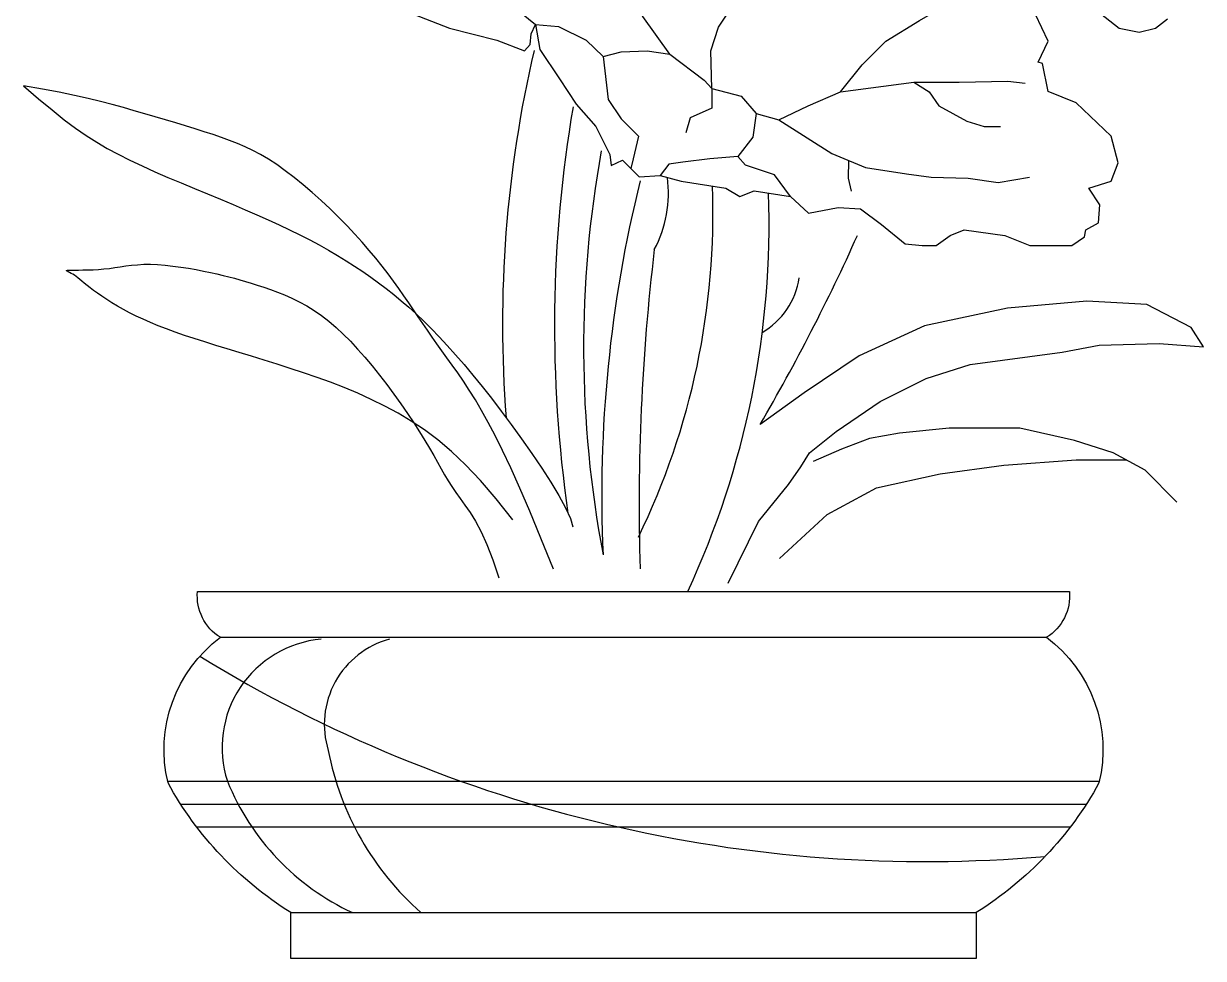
# Model space of a CAD drawing. Extents: x 786 to 1043, y 1766 to 2273.
# Drawn here: x 786.3 to 1043.4, y 1765.6 to 1969.4 of the extents above; entities that cross this region are included whole.
import ezdxf

# ---------------------------------------------------------------- set-up
doc = ezdxf.new("R2010")
doc.units = 0
doc.header["$LTSCALE"] = 0.9
doc.header["$MEASUREMENT"] = 0
for name, color, linetype in [('3', 3, 'CONTINUOUS'), ('4', 4, 'CONTINUOUS'), ('7', 7, 'CONTINUOUS')]:
    doc.layers.add(name, color=color, linetype=linetype)

msp = doc.modelspace()

# ---------------------------------------------------------------- linework, layer by layer
at = {"layer": '3'}
for p, q in [((817.67, 1804.23), (1020.72, 1804.23)), ((820.51, 1799.23), (1017.88, 1799.23)), ((824.02, 1794.23), (1014.37, 1794.23))]:
    msp.add_line(p, q, dxfattribs=at)
for points in [[(927.1, 1962.72), (921.21, 1970.96), (912.26, 1979.66), (907.55, 1985.31), (902.37, 1988.13), (898.61, 1989.3)], [(912.62, 1962.19), (916.5, 1963.19), (922.15, 1963.43), (927.1, 1962.72), (934.63, 1957.08), (936.28, 1955.2), (936.05, 1963.43), (937.69, 1968.6), (941.7, 1974.72), (947.58, 1977.54), (953.71, 1981.54), (960.06, 1985.31), (962.89, 1988.83)], [(964.3, 1954.49), (969.01, 1960.37), (974.19, 1965.55), (981.49, 1970.02), (985.96, 1972.6), (989.03, 1974.25)], [(897.85, 1969.2), (902.84, 1968.76), (908.89, 1965.74), (912.62, 1962.19), (913.68, 1952.84), (916.5, 1948.61), (920.27, 1944.85), (919.09, 1939.91), (918.6, 1937.8)], [(950.88, 1948.38), (957.24, 1951.43), (964.3, 1954.49), (980.31, 1956.61), (990.2, 1956.61), (1000.8, 1956.84), (1004.57, 1956.37)], [(980.31, 1956.61), (983.61, 1954.49), (985.73, 1951.43), (991.85, 1948.14), (995.62, 1946.96), (999.15, 1946.96)], [(936.28, 1955.2), (936.28, 1950.96), (931.57, 1948.85), (930.63, 1945.55)], [(936.28, 1955.2), (942.64, 1953.55), (945.93, 1949.79), (945.23, 1944.61), (941.93, 1940.38)], [(945.93, 1949.79), (950.88, 1948.38), (962.42, 1941.08), (969.72, 1938.03), (978.66, 1936.61), (984.08, 1935.91), (992.09, 1935.67), (998.68, 1934.73), (1005.51, 1935.91)], [(953.39, 1931.7), (949.94, 1936.38), (943.58, 1938.5), (941.93, 1940.38), (935.81, 1939.91), (929.92, 1939.2), (926.86, 1938.73), (925.01, 1936.27)], [(966.07, 1939.55), (965.95, 1935.67), (966.66, 1932.85)]]:
    msp.add_lwpolyline(points, dxfattribs=at)
for points in [[(851.14, 1835.18, 0.481442), (830.69, 1804.22, 0.190198), (857.96, 1775.58, 0.173383)], [(866.05, 1835.18, 0.424792), (852.67, 1810.88, 0.165323), (872.87, 1775.58, 0.173383)]]:
    msp.add_lwpolyline(points, format="xyb", dxfattribs=at)
for centre, radius, start, end in [((938.91, 1916.35), 16.55, 300.0728, 351.6445), ((982.91, 2088.63), 301.93, 238.4, 274.9389)]:
    msp.add_arc(centre, radius, start, end, dxfattribs=at)
at = {"layer": '4'}
for points in [[(871.28, 1971.42), (879.1, 1968.4), (889.42, 1965.74), (895.46, 1963.43), (896.71, 1964.85), (896.88, 1967.16), (897.85, 1969.2)], [(894.8, 1971.64), (897.85, 1969.2), (898.76, 1963.71), (903.04, 1957.31), (906.7, 1951.82), (910.97, 1946.94), (914.02, 1940.85), (914.33, 1938.41), (916.77, 1939.63), (920.43, 1935.97), (925.01, 1936.27), (929.59, 1935.05), (939.35, 1933.53), (942.4, 1931.7), (945.46, 1932.92), (953.39, 1931.7), (957.36, 1928.04), (963.77, 1929.26), (968.65, 1928.96), (973.23, 1925.6), (978.41, 1921.34), (982.08, 1921.03), (985.13, 1921.03), (988.18, 1923.16), (991.23, 1924.38), (1000.08, 1923.16), (1005.58, 1921.03), (1014.73, 1921.03), (1017.48, 1922.86), (1017.78, 1924.38), (1020.53, 1925.91), (1020.83, 1929.87), (1018.39, 1933.53), (1023.28, 1935.05), (1024.8, 1939.02), (1023.28, 1944.81), (1015.65, 1952.13), (1009.54, 1954.57), (1008.32, 1960.66), (1007.41, 1960.97), (1009.54, 1965.54), (1006.8, 1971.33)], [(1035.55, 1970.32), (1032.93, 1968.28), (1029.42, 1967.4), (1025.04, 1968.28), (1020.96, 1971.49)]]:
    msp.add_lwpolyline(points, dxfattribs=at)
msp.add_lwpolyline([(844.5, 1765.58), (844.5, 1775.58, -0.12807), (817.76, 1803.84, -0.30038), (829.19, 1835.58, -0.288174), (824.19, 1845.58), (1014.19, 1845.58, -0.288174), (1009.19, 1835.58, -0.30038), (1020.63, 1803.84, -0.12807), (993.89, 1775.58), (993.89, 1765.58)], format="xyb", close=True, dxfattribs=at)
for centre, radius, start, end in [((1152.15, 1903.87), 261.5, 166.8083, 184.4782), ((1186.35, 1903.44), 284.37, 170.3224, 188.2426), ((1149.34, 1898.64), 241.02, 169.7257, 190.7752), ((1198.17, 1866.42), 285.9, 166.1009, 182.5736)]:
    msp.add_arc(centre, radius, start, end, dxfattribs=at)
at = {"layer": '7'}
for p, q in [((829.19, 1835.58), (1009.19, 1835.58)), ((844.5, 1775.58), (993.89, 1775.58))]:
    msp.add_line(p, q, dxfattribs=at)
for points in [[(901.75, 1850.45), (899.02, 1857.19), (896.58, 1863.05), (894.4, 1868.13), (892.43, 1872.51), (890.66, 1876.29), (889.03, 1879.57), (887.52, 1882.44), (886.1, 1885), (884.73, 1887.32), (883.4, 1889.44), (882.12, 1891.4), (880.89, 1893.21), (879.69, 1894.9), (878.54, 1896.5), (877.42, 1898.04), (876.35, 1899.54), (875.31, 1901.03), (874.29, 1902.51), (873.28, 1903.99), (872.28, 1905.47), (871.27, 1906.97), (870.24, 1908.48), (869.18, 1910.02), (868.07, 1911.59), (866.91, 1913.19), (865.7, 1914.83), (864.41, 1916.5), (863.05, 1918.21), (861.62, 1919.94), (860.1, 1921.7), (858.49, 1923.49), (856.78, 1925.3), (854.98, 1927.14), (853.1, 1928.97), (851.16, 1930.78), (849.19, 1932.55), (847.21, 1934.24), (845.25, 1935.83), (843.32, 1937.3), (841.45, 1938.63), (839.66, 1939.8), (837.93, 1940.83), (836.24, 1941.73), (834.57, 1942.53), (832.89, 1943.25), (831.19, 1943.91), (829.43, 1944.55), (827.6, 1945.17), (825.67, 1945.8), (823.66, 1946.44), (821.58, 1947.09), (819.43, 1947.74), (817.22, 1948.4), (814.97, 1949.07), (812.68, 1949.73), (810.37, 1950.39), (808.03, 1951.05), (805.62, 1951.71), (803.07, 1952.37), (800.34, 1953.04), (797.35, 1953.71), (794.05, 1954.4), (790.38, 1955.09), (786.28, 1955.81)], [(786.28, 1955.81), (789.55, 1952.99), (792.48, 1950.55), (795.14, 1948.43), (797.59, 1946.59), (799.93, 1944.96), (802.21, 1943.51), (804.51, 1942.16), (806.91, 1940.88), (809.45, 1939.61), (812.13, 1938.34), (814.91, 1937.09), (817.75, 1935.85), (820.64, 1934.63), (823.53, 1933.42), (826.39, 1932.24), (829.2, 1931.07), (831.92, 1929.93), (834.55, 1928.81), (837.1, 1927.7), (839.57, 1926.6), (841.95, 1925.51), (844.26, 1924.42), (846.48, 1923.33), (848.64, 1922.23), (850.72, 1921.12), (852.73, 1919.99), (854.68, 1918.85), (856.57, 1917.69), (858.41, 1916.52), (860.2, 1915.32), (861.94, 1914.11), (863.65, 1912.87), (865.31, 1911.61), (866.96, 1910.31), (868.58, 1908.96), (870.21, 1907.55), (871.83, 1906.07), (873.48, 1904.51), (875.15, 1902.85), (876.86, 1901.08), (878.62, 1899.19), (880.43, 1897.18), (882.29, 1895.03), (884.21, 1892.73), (886.19, 1890.29), (888.24, 1887.69), (890.36, 1884.92), (892.55, 1881.98), (894.79, 1878.88), (897.04, 1875.69), (899.2, 1872.49), (901.2, 1869.39), (902.96, 1866.47), (904.39, 1863.82), (905.43, 1861.52), (905.98, 1859.68)], [(892.9, 1861.22), (889.27, 1865.79), (885.85, 1869.75), (882.61, 1873.16), (879.52, 1876.09), (876.54, 1878.61), (873.63, 1880.79), (870.76, 1882.71), (867.88, 1884.42), (864.98, 1885.99), (862.05, 1887.44), (859.1, 1888.78), (856.14, 1890.02), (853.18, 1891.17), (850.24, 1892.25), (847.31, 1893.26), (844.4, 1894.22), (841.54, 1895.14), (838.72, 1896.02), (835.96, 1896.86), (833.27, 1897.68), (830.67, 1898.46), (828.17, 1899.23), (825.77, 1899.97), (823.49, 1900.7), (821.34, 1901.41), (819.32, 1902.12), (817.41, 1902.82), (815.62, 1903.52), (813.92, 1904.21), (812.32, 1904.91), (810.81, 1905.62), (809.38, 1906.34), (808.02, 1907.06), (806.74, 1907.79), (805.53, 1908.51), (804.41, 1909.23), (803.37, 1909.92), (802.41, 1910.58), (801.55, 1911.2), (800.78, 1911.78), (800.11, 1912.31), (799.51, 1912.78), (798.99, 1913.21), (798.53, 1913.59), (798.11, 1913.93), (797.72, 1914.23), (797.36, 1914.5), (797, 1914.73), (796.64, 1914.93), (796.3, 1915.1), (796.01, 1915.25), (795.79, 1915.37), (795.67, 1915.47), (795.67, 1915.54), (795.83, 1915.59), (796.16, 1915.63), (796.69, 1915.64), (797.4, 1915.65), (798.26, 1915.65), (799.23, 1915.66), (800.3, 1915.68), (801.44, 1915.72), (802.61, 1915.78), (803.8, 1915.88), (804.97, 1916.02), (806.14, 1916.19), (807.32, 1916.37), (808.53, 1916.54), (809.78, 1916.7), (811.09, 1916.82), (812.47, 1916.9), (813.93, 1916.91), (815.49, 1916.85), (817.13, 1916.72), (818.82, 1916.53), (820.52, 1916.3), (822.22, 1916.03), (823.89, 1915.74), (825.5, 1915.43), (827.02, 1915.11), (828.43, 1914.8), (829.76, 1914.49), (831.02, 1914.18), (832.24, 1913.86), (833.44, 1913.52), (834.66, 1913.16), (835.91, 1912.77), (837.22, 1912.36), (838.61, 1911.91), (840.06, 1911.41), (841.58, 1910.85), (843.14, 1910.23), (844.74, 1909.53), (846.36, 1908.74), (847.98, 1907.85), (849.6, 1906.85), (851.2, 1905.73), (852.79, 1904.5), (854.37, 1903.15), (855.94, 1901.68), (857.51, 1900.11), (859.08, 1898.42), (860.65, 1896.63), (862.24, 1894.74), (863.83, 1892.74), (865.41, 1890.68), (866.97, 1888.58), (868.48, 1886.46), (869.93, 1884.37), (871.3, 1882.33), (872.57, 1880.37), (873.72, 1878.52), (874.74, 1876.81), (875.65, 1875.23), (876.48, 1873.74), (877.25, 1872.34), (878.01, 1871), (878.78, 1869.71), (879.58, 1868.43), (880.45, 1867.15), (881.41, 1865.84), (882.46, 1864.42), (883.57, 1862.79), (884.75, 1860.88), (885.98, 1858.59), (887.24, 1855.83), (888.52, 1852.5), (889.82, 1848.53)], [(939.85, 1847.38), (946.4, 1860.84), (952.94, 1868.91), (955.63, 1872.76), (957.56, 1875.83), (963.33, 1880.45), (972.95, 1886.98), (982.96, 1891.98), (992.58, 1895.06), (1012.6, 1897.75), (1020.68, 1899.29), (1033.77, 1899.67), (1043.39, 1898.9), (1040.69, 1903.13), (1031.07, 1908.13), (1017.99, 1908.9), (1000.67, 1907.36), (982.58, 1903.52), (968.34, 1896.98), (956.4, 1888.9), (946.78, 1881.98)], [(1037.62, 1865.07), (1030.69, 1871.99), (1023.76, 1875.83), (1015.29, 1878.52), (1003.36, 1881.21), (995.28, 1881.21), (987.97, 1881.21), (977.19, 1880.06), (970.65, 1878.91), (964.49, 1876.6), (958.33, 1873.91)], [(951.02, 1852.76), (961.41, 1862.37), (972.18, 1868.14), (986.04, 1871.22), (999.9, 1873.14), (1015.68, 1874.29), (1026.53, 1874.29)]]:
    msp.add_lwpolyline(points, dxfattribs=at)
for centre, radius, start, end in [((775.23, 1927.95), 161.27, 334.0693, 2.1492), ((900.74, 1932.4), 26.07, 331.8575, 7.6288), ((758.67, 1925.75), 190.07, 335.0541, 2.0162), ((578.17, 2097.8), 427.14, 329.6518, 335.8693), ((1386.01, 1864.78), 465.58, 173.1762, 181.7571)]:
    msp.add_arc(centre, radius, start, end, dxfattribs=at)

doc.saveas('drawing.dxf')
